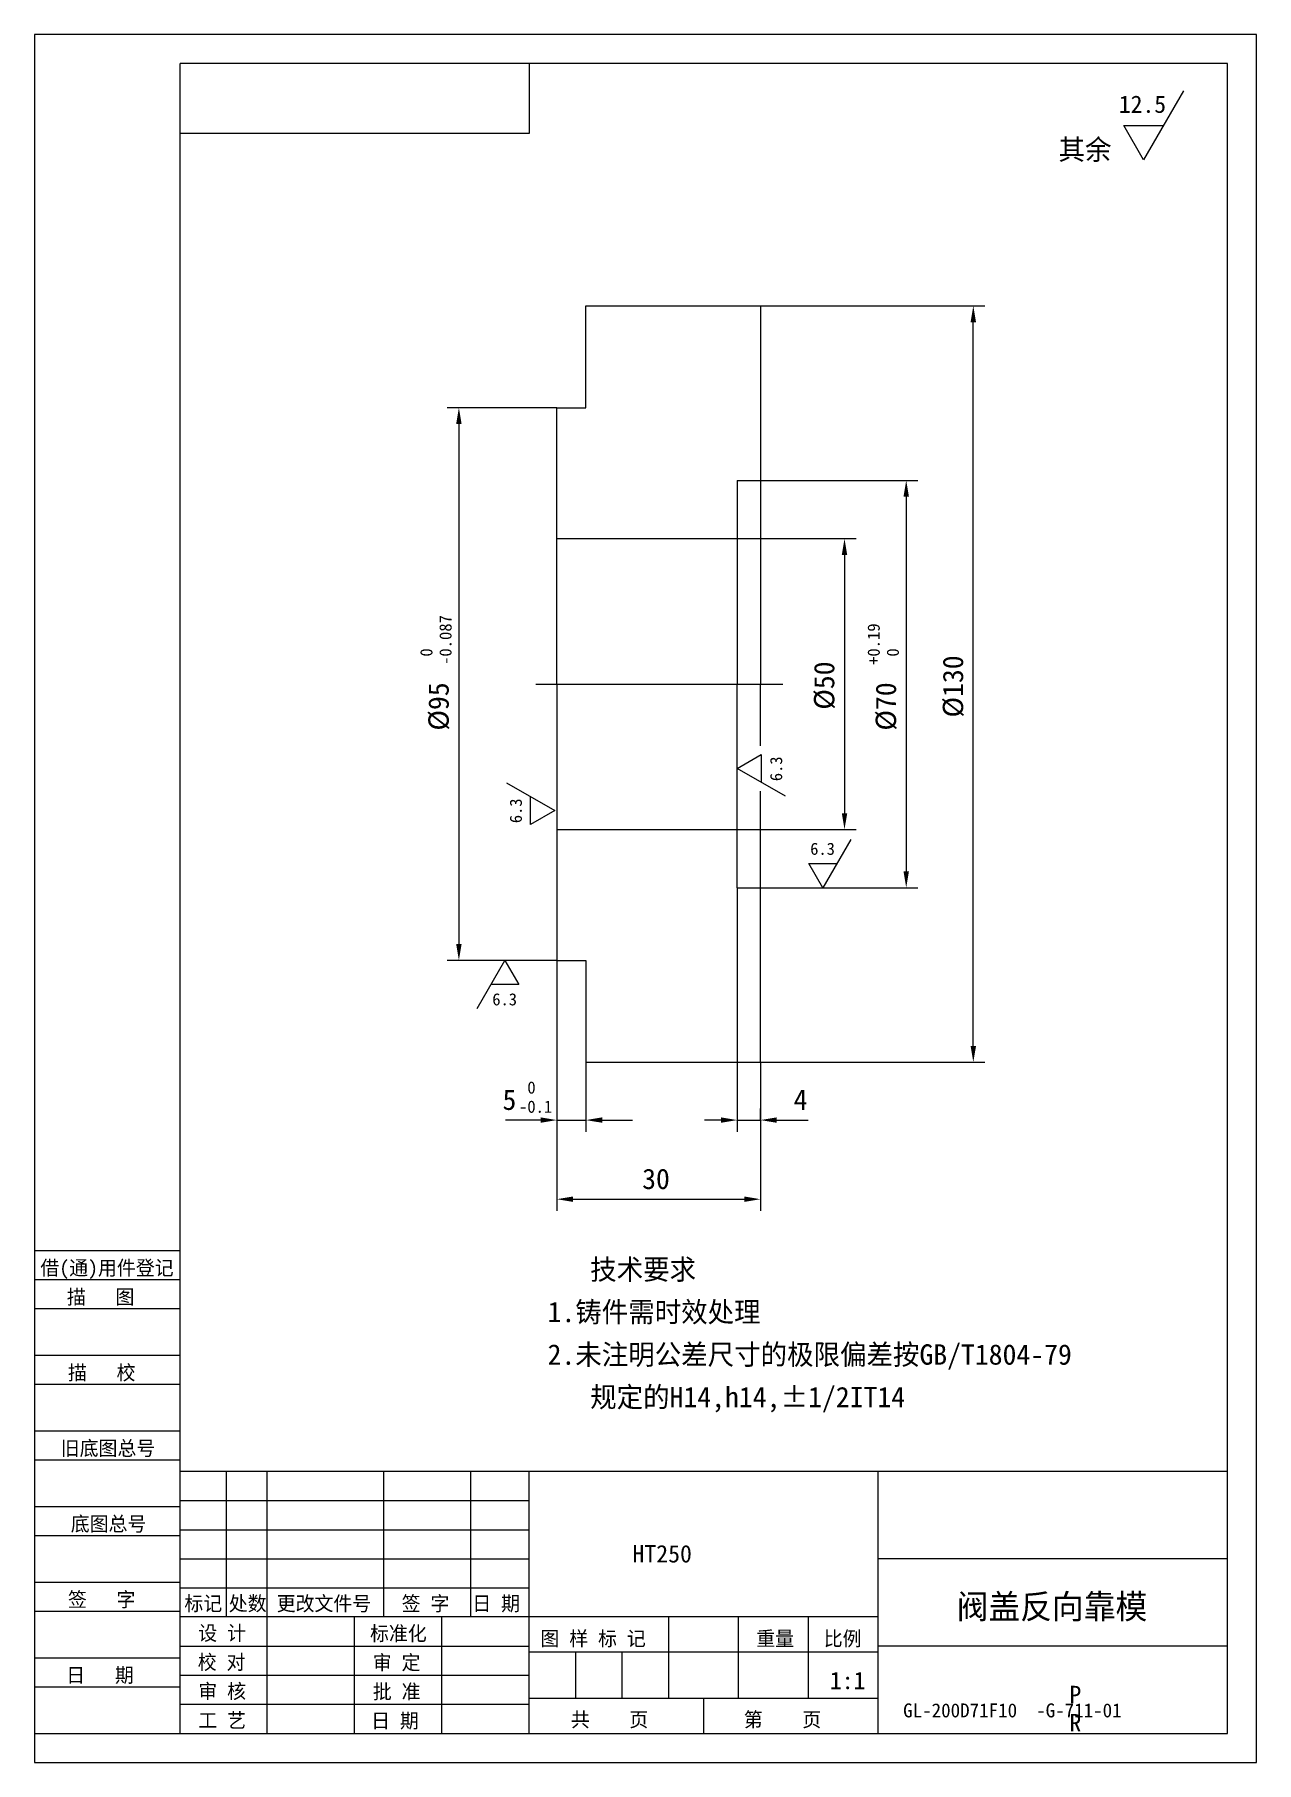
# Model space of a CAD drawing. Header units: metres. Extents: x 0 to 210, y 0 to 297.
import ezdxf

# ---------------------------------------------------------------- set-up
doc = ezdxf.new("R2010")
doc.units = ezdxf.units.M
for name, color, linetype in [('C', 6, 'Continuous'), ('D', 1, 'Continuous'), ('FL', 5, 'Continuous'), ('T', 7, 'Continuous'), ('TL', 4, 'Continuous')]:
    doc.layers.add(name, color=color, linetype=linetype)

# ---------------------------------------------------------------- blocks, each defined once
blk = doc.blocks.new('TUKUN4')
at = {"layer": 'FL'}
for p, q in [((0, 297), (0, 0)), ((210, 297), (0, 297)), ((210, 0), (210, 297)), ((0, 78), (25, 78)), ((0, 70), (25, 70)), ((0, 65), (25, 65)), ((0, 57), (25, 57)), ((0, 52), (25, 52)), ((33, 25), (33, 50)), ((40, 5), (40, 50)), ((60, 25), (60, 50)), ((75, 25), (75, 50)), ((25, 45), (85, 45)), ((0, 44), (25, 44)), ((0, 39), (25, 39)), ((25, 40), (85, 40)), ((25, 35), (85, 35)), ((0, 31), (25, 31)), ((25, 30), (85, 30)), ((0, 26), (25, 26)), ((70, 5), (70, 25)), ((0, 18), (25, 18)), ((25, 20), (85, 20)), ((25, 15), (85, 15)), ((0, 13), (25, 13)), ((25, 10), (85, 10)), ((0, 0), (210, 0))]:
    blk.add_line(p, q, dxfattribs=at)
at = {"layer": 'TL'}
for p, q in [((25, 5), (25, 292)), ((205, 292), (25, 292)), ((85, 292), (85, 280)), ((205, 5), (205, 292)), ((85, 280), (25, 280)), ((0, 88), (25, 88)), ((0, 83), (25, 83)), ((205, 50), (25, 50)), ((85, 5), (85, 50)), ((145, 5), (145, 50)), ((205, 35), (145, 35)), ((145, 25), (25, 25)), ((55, 5), (55, 25)), ((109, 11), (109, 25)), ((121, 11), (121, 25)), ((133, 11), (133, 25)), ((85, 19), (145, 19)), ((93, 11), (93, 19)), ((101, 11), (101, 19)), ((205, 20), (145, 20)), ((145, 11), (85, 11)), ((115, 5), (115, 11)), ((0, 5), (205, 5))]:
    blk.add_line(p, q, dxfattribs=at)
at = {"layer": 'T'}
for s, p in [('借(通)用件登记', (1, 83.76)), ('描   图', (5.56, 78.76)), ('描   校', (5.74, 65.76)), ('旧底图总号', (4.49, 52.76)), ('底图总号', (6.22, 39.76)), ('签   字', (5.74, 26.76)), ('标记', (25.75, 26.07)), ('处数', (33.38, 26.07)), ('更改文件号', (41.61, 26.07)), ('签 字', (63.1, 26.07)), ('日 期', (75.23, 26.07)), ('设 计', (28.14, 20.99)), ('标准化', (57.65, 20.93)), ('图 样 标 记', (86.95, 20.04)), ('重量', (124.03, 20.04)), ('比例', (135.64, 20.04)), ('校 对', (28.05, 15.99)), ('审 定', (58.13, 15.93)), ('日   期', (5.45, 13.76)), ('审 核', (28.14, 10.99)), ('批 准', (58.13, 10.93)), ('共    页', (92.18, 6.13)), ('第    页', (121.9, 6.13)), ('工 艺', (28.14, 5.99)), ('日 期', (57.84, 5.93))]:
    blk.add_text(s, height=2.5, dxfattribs=at).set_placement(p)

msp = doc.modelspace()

# ---------------------------------------------------------------- linework, layer by layer
at = {"layer": 'C'}
msp.add_line((86.18, 185.36), (128.6, 185.36), dxfattribs=at)
at = {"layer": 'D'}
for p, q in [((197.44, 287.31), (190.61, 275.48)), ((187.19, 281.39), (194.02, 281.39)), ((190.61, 275.48), (187.19, 281.39)), ((124.76, 250.36), (163.34, 250.36)), ((161.34, 123.16), (161.34, 247.56)), ((89.76, 232.86), (70.93, 232.86)), ((72.93, 230.06), (72.93, 140.66)), ((124.76, 220.36), (151.81, 220.36)), ((149.81, 217.56), (149.81, 153.16)), ((120.76, 210.36), (141.2, 210.36)), ((139.2, 207.56), (139.2, 163.16)), ((120.76, 170.85), (124.9, 173.24)), ((124.9, 173.24), (124.9, 168.46)), ((129.04, 166.07), (120.76, 170.85)), ((81.12, 168.41), (89.4, 163.63)), ((85.26, 161.24), (85.26, 166.02)), ((89.4, 163.63), (85.26, 161.24)), ((120.76, 160.36), (141.2, 160.36)), ((140.27, 158.64), (135.49, 150.36)), ((133.1, 154.5), (137.88, 154.5)), ((135.49, 150.36), (133.1, 154.5)), ((120.76, 150.36), (120.76, 108.41)), ((124.76, 150.36), (151.81, 150.36)), ((89.76, 137.86), (70.93, 137.86)), ((76.07, 129.58), (80.85, 137.86)), ((80.85, 137.86), (83.24, 133.72)), ((89.76, 137.86), (89.76, 108.41)), ((83.24, 133.72), (78.46, 133.72)), ((94.76, 120.36), (94.76, 108.41)), ((124.76, 120.36), (163.34, 120.36)), ((124.76, 120.36), (124.76, 94.81)), ((84.16, 110.41), (80.95, 110.41)), ((86.96, 110.41), (84.16, 110.41)), ((89.76, 110.41), (94.76, 110.41)), ((97.56, 110.41), (100.36, 110.41)), ((100.36, 110.41), (102.78, 110.41)), ((117.96, 110.41), (115.16, 110.41)), ((120.76, 110.41), (124.76, 110.41)), ((124.76, 110.41), (124.76, 112.41)), ((127.56, 110.41), (130.36, 110.41)), ((130.36, 110.41), (132.95, 110.41)), ((89.76, 108.41), (89.76, 94.81)), ((92.56, 96.81), (121.96, 96.81))]:
    msp.add_line(p, q, dxfattribs=at)
for points in [[(160.87, 247.56), (161.81, 247.56), (161.34, 250.36)], [(72.46, 230.06), (73.39, 230.06), (72.93, 232.86)], [(149.34, 217.56), (150.28, 217.56), (149.81, 220.36)], [(138.74, 207.56), (139.67, 207.56), (139.2, 210.36)], [(138.74, 163.16), (139.67, 163.16), (139.2, 160.36)], [(149.34, 153.16), (150.28, 153.16), (149.81, 150.36)], [(72.46, 140.66), (73.39, 140.66), (72.93, 137.86)], [(160.87, 123.16), (161.81, 123.16), (161.34, 120.36)], [(86.96, 110.88), (86.96, 109.95), (89.76, 110.41)], [(97.56, 110.88), (97.56, 109.95), (94.76, 110.41)], [(117.96, 110.88), (117.96, 109.95), (120.76, 110.41)], [(127.56, 110.88), (127.56, 109.95), (124.76, 110.41)], [(92.56, 97.28), (92.56, 96.35), (89.76, 96.81)], [(121.96, 97.28), (121.96, 96.35), (124.76, 96.81)]]:
    msp.add_solid(points, dxfattribs=at)
at = {"layer": 'TL'}
for p, q in [((94.76, 232.86), (94.76, 250.36)), ((94.76, 250.36), (124.76, 250.36)), ((124.76, 250.36), (124.76, 220.36)), ((89.76, 210.36), (89.76, 232.86)), ((89.76, 232.86), (94.76, 232.86)), ((120.76, 220.36), (120.76, 210.36)), ((120.76, 220.36), (124.76, 220.36)), ((124.76, 220.36), (124.76, 185.36)), ((89.76, 185.36), (89.76, 210.36)), ((89.76, 210.36), (120.76, 210.36)), ((120.76, 210.36), (120.76, 185.36)), ((89.76, 185.36), (89.76, 160.36)), ((120.76, 160.36), (120.76, 185.36)), ((124.76, 174.74), (124.76, 185.36)), ((124.76, 150.36), (124.76, 166.97)), ((89.76, 160.36), (89.76, 137.86)), ((89.76, 160.36), (120.76, 160.36)), ((120.76, 150.36), (120.76, 160.36)), ((120.76, 150.36), (124.76, 150.36)), ((124.76, 120.36), (124.76, 150.36)), ((89.76, 137.86), (94.76, 137.86)), ((94.76, 137.86), (94.76, 120.36)), ((94.76, 120.36), (124.76, 120.36))]:
    msp.add_line(p, q, dxfattribs=at)

# ---------------------------------------------------------------- block references
msp.add_blockref('TUKUN4', (0, 0), dxfattribs=at)

# ---------------------------------------------------------------- texts
at = {"layer": 'D'}
for s, height, p in [('12.5', 2.98, (186.36, 283.54)), ('其余', 3.5, (175.98, 275.48)), ('6.3', 2.08, (133.31, 156.01)), ('6.3', 2.08, (78.67, 130.13)), (' 0', 2.1, (83.26, 114.96)), ('5', 3.5, (80.42, 112.16)), ('-0.1', 2.1, (83.26, 111.67)), ('4', 3.5, (130.45, 112.16)), ('30', 3.5, (104.42, 98.56)), ('技术要求', 3.5, (95.49, 82.99)), ('1.铸件需时效处理', 3.5, (88.17, 75.68)), ('2.未注明公差尺寸的极限偏差按GB/T1804-79', 3.5, (88.17, 68.37)), ('规定的H14,h14,%%P1/2IT14', 3.5, (95.49, 61.06)), ('HT250', 3, (102.77, 34.37)), ('阀盖反向靠模', 4.2, (158.48, 24.69)), ('1:1', 3, (136.68, 12.59)), ('P', 3, (177.86, 10.17)), ('GL-200D71F10  -G-711-01', 2.4, (149.28, 7.75)), ('R', 3, (177.86, 5.33))]:
    msp.add_text(s, height=height, dxfattribs=at).set_placement(p)
for s, height, p in [('-0.087', 2.1, (71.67, 188.65)), ('+0.19', 2.1, (145.26, 188.65)), (' 0', 2.1, (68.38, 188.65)), (' 0', 2.1, (148.55, 188.65)), ('%%C50', 3.5, (137.45, 180.95)), ('%%c130', 3.5, (159.59, 179.61)), ('%%C95', 3.5, (71.18, 177.36)), ('%%c70', 3.5, (148.06, 177.36)), ('6.3', 2.08, (128.49, 168.67)), ('6.3', 2.08, (83.75, 161.45))]:
    msp.add_text(s, height=height, rotation=90, dxfattribs=at).set_placement(p)

doc.saveas('drawing.dxf')
